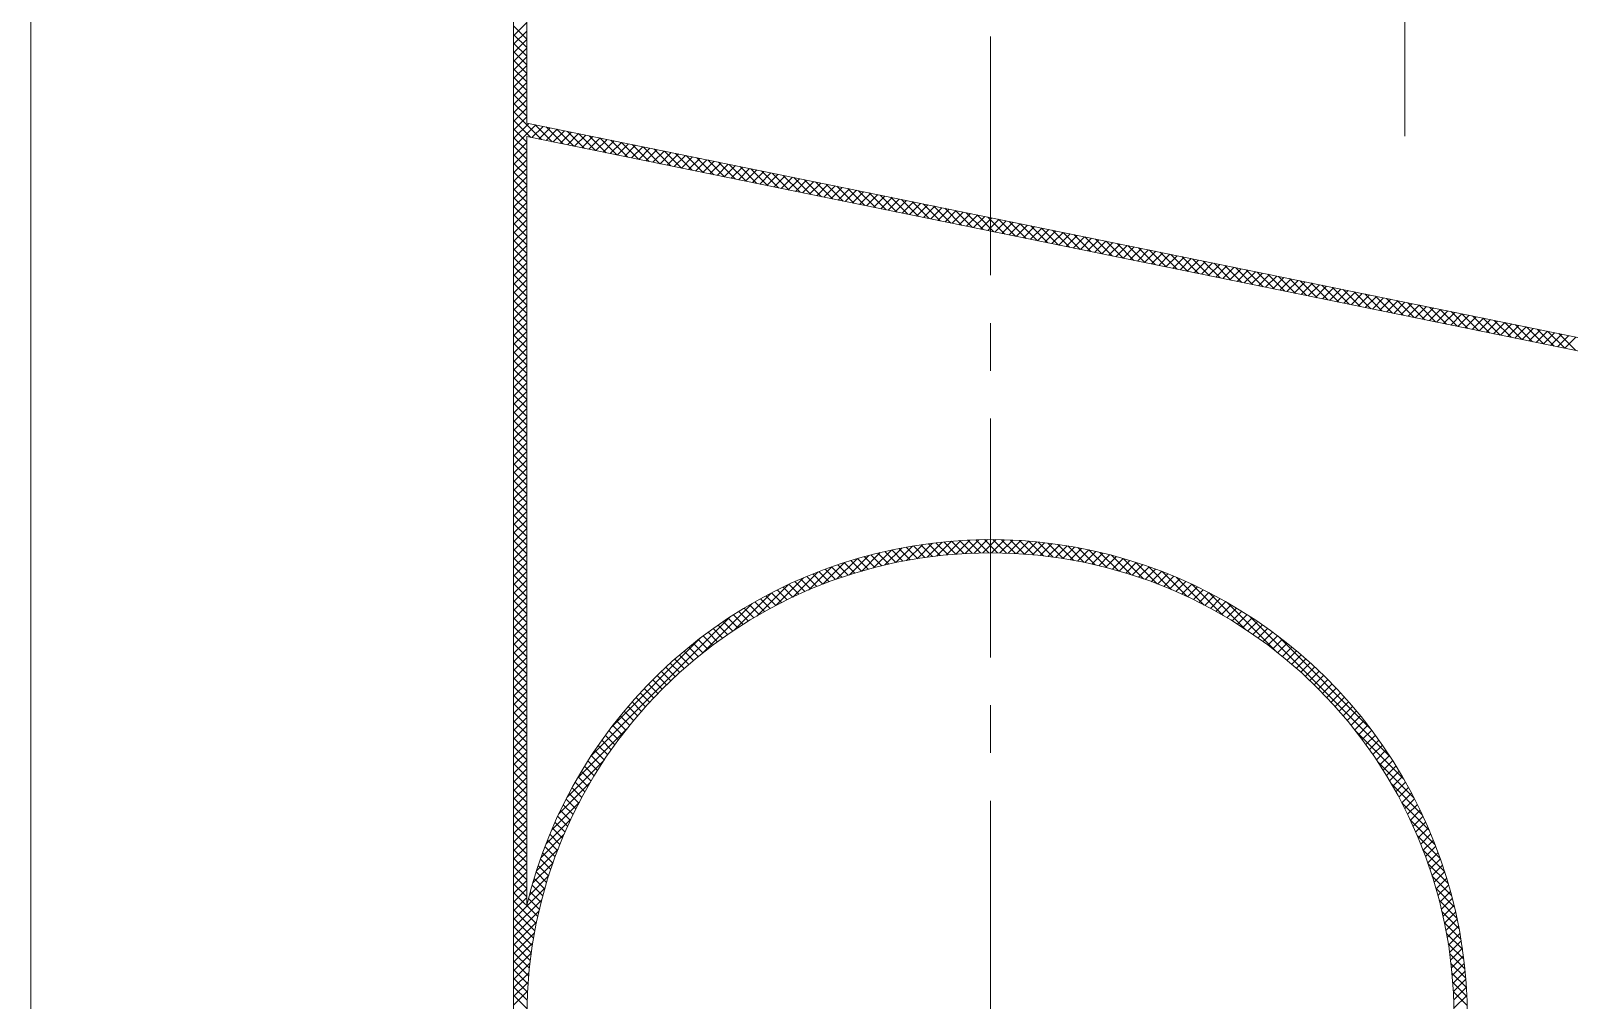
# Model space of a CAD drawing. Header units: millimetres. Extents: x 3384 to 3978, y 1077 to 1497.
# Drawn here: x 3733.8 to 3749.91, y 1142.7 to 1152.84 of the extents above; entities that cross this region are included whole.
import ezdxf

# ---------------------------------------------------------------- set-up
doc = ezdxf.new("R2010")
doc.units = ezdxf.units.MM
doc.linetypes.add('CENTERX2', pattern=[4, 2.5, -0.5, 0.5, -0.5])
for name, color, linetype, lineweight, true_color in [('1', 1, 'Continuous', 18, 0xff0000), ('2', 2, 'Continuous', 18, 0xffff00), ('3', 3, 'CENTERX2', 18, 0x00ff00)]:
    doc.layers.add(name, color=color, linetype=linetype, lineweight=lineweight, true_color=true_color)

msp = doc.modelspace()

# ---------------------------------------------------------------- linework, layer by layer
at = {"layer": '1'}
for p, q in [((3733.80259, 1198.8697), (3733.80259, 1133.61893)), ((3738.85828, 1189.96409), (3738.85828, 1142.52454)), ((3738.99667, 1180.61073), (3738.99667, 1151.8779)), ((3751.09636, 1149.41084), (3738.99667, 1151.8779)), ((3738.99667, 1151.73666), (3738.99667, 1143.69193)), ((3751.04027, 1149.28104), (3738.99667, 1151.73666))]:
    msp.add_line(p, q, dxfattribs=at)
msp.add_circle((3743.85127, 1142.52454), 4.85459, dxfattribs=at)
msp.add_arc((3743.85127, 1142.52454), 4.99298, 318.703905, 166.478734, dxfattribs=at)
at = {"layer": '2'}
for p, q in [((3738.85828, 1152.7922), (3738.99667, 1152.93059)), ((3738.99667, 1152.75712), (3738.85828, 1152.89551)), ((3738.85828, 1152.7024), (3738.99667, 1152.84079)), ((3738.99667, 1152.66731), (3738.85828, 1152.8057)), ((3738.85828, 1152.6126), (3738.99667, 1152.75099)), ((3738.99667, 1152.57751), (3738.85828, 1152.7159)), ((3738.85828, 1152.52279), (3738.99667, 1152.66118)), ((3738.99667, 1152.48771), (3738.85828, 1152.6261)), ((3738.85828, 1152.43299), (3738.99667, 1152.57138)), ((3738.99667, 1152.39791), (3738.85828, 1152.5363)), ((3738.85828, 1152.34319), (3738.99667, 1152.48158)), ((3738.99667, 1152.3081), (3738.85828, 1152.44649)), ((3738.85828, 1152.25339), (3738.99667, 1152.39177)), ((3738.99667, 1152.2183), (3738.85828, 1152.35669)), ((3738.85828, 1152.16358), (3738.99667, 1152.30197)), ((3738.99667, 1152.1285), (3738.85828, 1152.26689)), ((3738.85828, 1152.07378), (3738.99667, 1152.21217)), ((3738.99667, 1152.0387), (3738.85828, 1152.17709)), ((3738.85828, 1151.98398), (3738.99667, 1152.12237)), ((3738.99667, 1151.94889), (3738.85828, 1152.08728)), ((3738.85828, 1151.89418), (3738.99667, 1152.03256)), ((3739.15046, 1151.7053), (3738.85828, 1151.99748)), ((3738.85828, 1151.80437), (3738.99667, 1151.94276)), ((3739.03766, 1151.7283), (3738.85828, 1151.90768)), ((3738.85828, 1151.71457), (3739.01739, 1151.87367)), ((3738.85828, 1151.62477), (3739.09198, 1151.85846)), ((3739.04926, 1151.72594), (3739.16657, 1151.84325)), ((3739.26326, 1151.6823), (3739.08585, 1151.85971)), ((3739.12385, 1151.71073), (3739.24117, 1151.82805)), ((3739.37606, 1151.6593), (3739.19866, 1151.83671)), ((3738.99667, 1151.67949), (3738.85828, 1151.81788)), ((3738.99667, 1151.58968), (3738.85828, 1151.72807)), ((3738.85828, 1151.53496), (3738.99667, 1151.67335)), ((3739.19844, 1151.69552), (3739.31576, 1151.81284)), ((3739.27304, 1151.68031), (3739.39035, 1151.79763)), ((3739.48887, 1151.6363), (3739.31146, 1151.81371)), ((3739.34763, 1151.6651), (3739.46495, 1151.78242)), ((3739.42222, 1151.64989), (3739.53954, 1151.76721)), ((3739.60167, 1151.6133), (3739.42426, 1151.79071)), ((3739.49682, 1151.63468), (3739.61413, 1151.752)), ((3739.71447, 1151.5903), (3739.53706, 1151.76771)), ((3739.57141, 1151.61947), (3739.68873, 1151.73679)), ((3739.646, 1151.60426), (3739.76332, 1151.72158)), ((3739.82727, 1151.5673), (3739.64986, 1151.74471)), ((3739.7206, 1151.58906), (3739.83791, 1151.70637)), ((3739.94008, 1151.5443), (3739.76267, 1151.72171)), ((3739.79519, 1151.57385), (3739.91251, 1151.69116)), ((3739.86978, 1151.55864), (3739.9871, 1151.67595)), ((3740.05288, 1151.5213), (3739.87547, 1151.69871)), ((3740.16568, 1151.49831), (3739.98827, 1151.67571)), ((3738.99667, 1151.49988), (3738.85828, 1151.63827)), ((3738.85828, 1151.44516), (3738.99667, 1151.58355)), ((3738.99667, 1151.41008), (3738.85828, 1151.54847)), ((3739.94438, 1151.54343), (3740.06169, 1151.66074)), ((3740.01897, 1151.52822), (3740.13629, 1151.64554)), ((3740.09356, 1151.51301), (3740.21088, 1151.63033)), ((3740.27848, 1151.47531), (3740.10107, 1151.65272)), ((3740.16816, 1151.4978), (3740.28547, 1151.61512)), ((3740.39129, 1151.45231), (3740.21388, 1151.62972)), ((3740.24275, 1151.48259), (3740.36007, 1151.59991)), ((3740.31734, 1151.46738), (3740.43466, 1151.5847)), ((3740.50409, 1151.42931), (3740.32668, 1151.60672)), ((3740.39194, 1151.45217), (3740.50925, 1151.56949)), ((3740.61689, 1151.40631), (3740.43948, 1151.58372)), ((3740.46653, 1151.43696), (3740.58385, 1151.55428)), ((3740.54112, 1151.42175), (3740.65844, 1151.53907)), ((3740.72969, 1151.38331), (3740.55228, 1151.56072)), ((3740.61572, 1151.40655), (3740.73303, 1151.52386)), ((3740.84249, 1151.36031), (3740.66509, 1151.53772)), ((3740.69031, 1151.39134), (3740.80763, 1151.50865)), ((3740.9553, 1151.33731), (3740.77789, 1151.51472)), ((3738.85828, 1151.35536), (3738.99667, 1151.49375)), ((3738.99667, 1151.32028), (3738.85828, 1151.45867)), ((3738.85828, 1151.26556), (3738.99667, 1151.40395)), ((3738.99667, 1151.23047), (3738.85828, 1151.36886)), ((3740.7649, 1151.37613), (3740.88222, 1151.49344)), ((3740.8395, 1151.36092), (3740.95681, 1151.47823)), ((3741.0681, 1151.31431), (3740.89069, 1151.49172)), ((3740.91409, 1151.34571), (3741.03141, 1151.46303)), ((3740.98868, 1151.3305), (3741.106, 1151.44782)), ((3741.1809, 1151.29131), (3741.00349, 1151.46872)), ((3741.06328, 1151.31529), (3741.18059, 1151.43261)), ((3741.2937, 1151.26831), (3741.11629, 1151.44572)), ((3741.13787, 1151.30008), (3741.25519, 1151.4174)), ((3741.21246, 1151.28487), (3741.32978, 1151.40219)), ((3741.40651, 1151.24531), (3741.2291, 1151.42272)), ((3741.28706, 1151.26966), (3741.40437, 1151.38698)), ((3741.51931, 1151.22231), (3741.3419, 1151.39972)), ((3741.36165, 1151.25445), (3741.47897, 1151.37177)), ((3741.43624, 1151.23924), (3741.55356, 1151.35656)), ((3741.63211, 1151.19931), (3741.4547, 1151.37672)), ((3741.74491, 1151.17631), (3741.5675, 1151.35372)), ((3738.85828, 1151.17575), (3738.99667, 1151.31414)), ((3738.99667, 1151.14067), (3738.85828, 1151.27906)), ((3738.85828, 1151.08595), (3738.99667, 1151.22434)), ((3738.99667, 1151.05087), (3738.85828, 1151.18926)), ((3741.51084, 1151.22404), (3741.62815, 1151.34135)), ((3741.58543, 1151.20883), (3741.70275, 1151.32614)), ((3741.66002, 1151.19362), (3741.77734, 1151.31093)), ((3741.85772, 1151.15331), (3741.68031, 1151.33072)), ((3741.73462, 1151.17841), (3741.85193, 1151.29572)), ((3741.97052, 1151.13031), (3741.79311, 1151.30772)), ((3741.80921, 1151.1632), (3741.92653, 1151.28052)), ((3741.8838, 1151.14799), (3742.00112, 1151.26531)), ((3742.08332, 1151.10731), (3741.90591, 1151.28472)), ((3741.9584, 1151.13278), (3742.07571, 1151.2501)), ((3742.19612, 1151.08431), (3742.01871, 1151.26172)), ((3742.03299, 1151.11757), (3742.15031, 1151.23489)), ((3742.10758, 1151.10236), (3742.2249, 1151.21968)), ((3742.30893, 1151.06131), (3742.13152, 1151.23872)), ((3742.18218, 1151.08715), (3742.29949, 1151.20447)), ((3742.42173, 1151.03831), (3742.24432, 1151.21572)), ((3742.25677, 1151.07194), (3742.37409, 1151.18926)), ((3742.53453, 1151.01531), (3742.35712, 1151.19272)), ((3738.85828, 1150.99615), (3738.99667, 1151.13454)), ((3738.99667, 1150.96107), (3738.85828, 1151.09946)), ((3738.85828, 1150.90635), (3738.99667, 1151.04474)), ((3742.33136, 1151.05673), (3742.44868, 1151.17405)), ((3742.40596, 1151.04153), (3742.52327, 1151.15884)), ((3742.64733, 1150.99231), (3742.46992, 1151.16972)), ((3742.48055, 1151.02632), (3742.59787, 1151.14363)), ((3742.55514, 1151.01111), (3742.67246, 1151.12842)), ((3742.76013, 1150.96931), (3742.58272, 1151.14672)), ((3742.62974, 1150.9959), (3742.74705, 1151.11321)), ((3742.87294, 1150.94631), (3742.69553, 1151.12372)), ((3742.70433, 1150.98069), (3742.82165, 1151.09801)), ((3742.77892, 1150.96548), (3742.89624, 1151.0828)), ((3742.98574, 1150.92331), (3742.80833, 1151.10072)), ((3742.85352, 1150.95027), (3742.97083, 1151.06759)), ((3743.09854, 1150.90031), (3742.92113, 1151.07772)), ((3742.92811, 1150.93506), (3743.04543, 1151.05238)), ((3743.00271, 1150.91985), (3743.12002, 1151.03717)), ((3743.21134, 1150.87731), (3743.03393, 1151.05472)), ((3743.0773, 1150.90464), (3743.19462, 1151.02196)), ((3743.32415, 1150.85431), (3743.14674, 1151.03172)), ((3738.99667, 1150.87126), (3738.85828, 1151.00965)), ((3738.85828, 1150.81654), (3738.99667, 1150.95493)), ((3738.99667, 1150.78146), (3738.85828, 1150.91985)), ((3738.85828, 1150.72674), (3738.99667, 1150.86513)), ((3743.15189, 1150.88943), (3743.26921, 1151.00675)), ((3743.22649, 1150.87422), (3743.3438, 1150.99154)), ((3743.43695, 1150.83131), (3743.25954, 1151.00872)), ((3743.30108, 1150.85902), (3743.4184, 1150.97633)), ((3743.54975, 1150.80831), (3743.37234, 1150.98572)), ((3743.37567, 1150.84381), (3743.49299, 1150.96112)), ((3743.45027, 1150.8286), (3743.56758, 1150.94591)), ((3743.66255, 1150.78531), (3743.48514, 1150.96272)), ((3743.52486, 1150.81339), (3743.64218, 1150.9307)), ((3743.77536, 1150.76231), (3743.59795, 1150.93972)), ((3743.59945, 1150.79818), (3743.71677, 1150.9155)), ((3743.67405, 1150.78297), (3743.79136, 1150.90029)), ((3743.88816, 1150.73931), (3743.71075, 1150.91672)), ((3743.74864, 1150.76776), (3743.86596, 1150.88508)), ((3743.82323, 1150.75255), (3743.94055, 1150.86987)), ((3744.00096, 1150.71631), (3743.82355, 1150.89372)), ((3744.11376, 1150.69331), (3743.93635, 1150.87072)), ((3738.99667, 1150.69166), (3738.85828, 1150.83005)), ((3738.85828, 1150.63694), (3738.99667, 1150.77533)), ((3738.99667, 1150.60186), (3738.85828, 1150.74025)), ((3743.89783, 1150.73734), (3744.01514, 1150.85466)), ((3743.97242, 1150.72213), (3744.08974, 1150.83945)), ((3744.04701, 1150.70692), (3744.16433, 1150.82424)), ((3744.22656, 1150.67031), (3744.04915, 1150.84772)), ((3744.12161, 1150.69171), (3744.23892, 1150.80903)), ((3744.33937, 1150.64731), (3744.16196, 1150.82472)), ((3744.1962, 1150.67651), (3744.31352, 1150.79382)), ((3744.27079, 1150.6613), (3744.38811, 1150.77861)), ((3744.45217, 1150.62431), (3744.27476, 1150.80172)), ((3744.34539, 1150.64609), (3744.4627, 1150.7634)), ((3744.56497, 1150.60131), (3744.38756, 1150.77872)), ((3744.41998, 1150.63088), (3744.5373, 1150.74819)), ((3744.49457, 1150.61567), (3744.61189, 1150.73299)), ((3744.67777, 1150.57831), (3744.50036, 1150.75572)), ((3744.56917, 1150.60046), (3744.68648, 1150.71778)), ((3744.79058, 1150.55531), (3744.61317, 1150.73272)), ((3744.64376, 1150.58525), (3744.76108, 1150.70257)), ((3744.90338, 1150.53232), (3744.72597, 1150.70972)), ((3738.85828, 1150.54714), (3738.99667, 1150.68553)), ((3738.99667, 1150.51205), (3738.85828, 1150.65044)), ((3738.85828, 1150.45733), (3738.99667, 1150.59572)), ((3738.99667, 1150.42225), (3738.85828, 1150.56064)), ((3744.71835, 1150.57004), (3744.83567, 1150.68736)), ((3744.79295, 1150.55483), (3744.91026, 1150.67215)), ((3745.01618, 1150.50932), (3744.83877, 1150.68673)), ((3744.86754, 1150.53962), (3744.98486, 1150.65694)), ((3744.94213, 1150.52441), (3745.05945, 1150.64173)), ((3745.12898, 1150.48632), (3744.95157, 1150.66373)), ((3745.01673, 1150.5092), (3745.13404, 1150.62652)), ((3745.24179, 1150.46332), (3745.06438, 1150.64073)), ((3745.09132, 1150.494), (3745.20864, 1150.61131)), ((3745.16591, 1150.47879), (3745.28323, 1150.5961)), ((3745.35459, 1150.44032), (3745.17718, 1150.61773)), ((3745.24051, 1150.46358), (3745.35782, 1150.58089)), ((3745.46739, 1150.41732), (3745.28998, 1150.59473)), ((3745.3151, 1150.44837), (3745.43242, 1150.56568)), ((3745.38969, 1150.43316), (3745.50701, 1150.55047)), ((3745.58019, 1150.39432), (3745.40278, 1150.57173)), ((3745.69299, 1150.37132), (3745.51559, 1150.54873)), ((3738.85828, 1150.36753), (3738.99667, 1150.50592)), ((3738.99667, 1150.33245), (3738.85828, 1150.47084)), ((3738.85828, 1150.27773), (3738.99667, 1150.41612)), ((3738.99667, 1150.24265), (3738.85828, 1150.38103)), ((3745.46429, 1150.41795), (3745.5816, 1150.53527)), ((3745.53888, 1150.40274), (3745.6562, 1150.52006)), ((3745.61347, 1150.38753), (3745.73079, 1150.50485)), ((3745.8058, 1150.34832), (3745.62839, 1150.52573)), ((3745.68807, 1150.37232), (3745.80538, 1150.48964)), ((3745.9186, 1150.32532), (3745.74119, 1150.50273)), ((3745.76266, 1150.35711), (3745.87998, 1150.47443)), ((3745.83725, 1150.3419), (3745.95457, 1150.45922)), ((3746.0314, 1150.30232), (3745.85399, 1150.47973)), ((3745.91185, 1150.32669), (3746.02916, 1150.44401)), ((3746.1442, 1150.27932), (3745.96679, 1150.45673)), ((3745.98644, 1150.31148), (3746.10376, 1150.4288)), ((3746.06103, 1150.29628), (3746.17835, 1150.41359)), ((3746.25701, 1150.25632), (3746.0796, 1150.43373)), ((3746.13563, 1150.28107), (3746.25294, 1150.39838)), ((3746.36981, 1150.23332), (3746.1924, 1150.41073)), ((3746.21022, 1150.26586), (3746.32754, 1150.38317)), ((3746.48261, 1150.21032), (3746.3052, 1150.38773)), ((3738.85828, 1150.18793), (3738.99667, 1150.32632)), ((3738.99667, 1150.15284), (3738.85828, 1150.29123)), ((3738.85828, 1150.09812), (3738.99667, 1150.23651)), ((3746.28481, 1150.25065), (3746.40213, 1150.36796)), ((3746.35941, 1150.23544), (3746.47672, 1150.35276)), ((3746.59541, 1150.18732), (3746.418, 1150.36473)), ((3746.434, 1150.22023), (3746.55132, 1150.33755)), ((3746.50859, 1150.20502), (3746.62591, 1150.32234)), ((3746.70822, 1150.16432), (3746.53081, 1150.34173)), ((3746.58319, 1150.18981), (3746.7005, 1150.30713)), ((3746.82102, 1150.14132), (3746.64361, 1150.31873)), ((3746.65778, 1150.1746), (3746.7751, 1150.29192)), ((3746.73237, 1150.15939), (3746.84969, 1150.27671)), ((3746.93382, 1150.11832), (3746.75641, 1150.29573)), ((3746.80697, 1150.14418), (3746.92428, 1150.2615)), ((3747.04662, 1150.09532), (3746.86921, 1150.27273)), ((3746.88156, 1150.12897), (3746.99888, 1150.24629)), ((3746.95615, 1150.11377), (3747.07347, 1150.23108)), ((3747.15942, 1150.07232), (3746.98202, 1150.24973)), ((3747.03075, 1150.09856), (3747.14806, 1150.21587)), ((3747.27223, 1150.04932), (3747.09482, 1150.22673)), ((3738.99667, 1150.06304), (3738.85828, 1150.20143)), ((3738.85828, 1150.00832), (3738.99667, 1150.14671)), ((3738.99667, 1149.97324), (3738.85828, 1150.11163)), ((3738.85828, 1149.91852), (3738.99667, 1150.05691)), ((3747.10534, 1150.08335), (3747.22266, 1150.20066)), ((3747.17993, 1150.06814), (3747.29725, 1150.18545)), ((3747.38503, 1150.02632), (3747.20762, 1150.20373)), ((3747.25453, 1150.05293), (3747.37184, 1150.17025)), ((3747.49783, 1150.00332), (3747.32042, 1150.18073)), ((3747.32912, 1150.03772), (3747.44644, 1150.15504)), ((3747.40371, 1150.02251), (3747.52103, 1150.13983)), ((3747.61063, 1149.98032), (3747.43322, 1150.15773)), ((3747.47831, 1150.0073), (3747.59562, 1150.12462)), ((3747.72344, 1149.95732), (3747.54603, 1150.13473)), ((3747.5529, 1149.99209), (3747.67022, 1150.10941)), ((3747.6275, 1149.97688), (3747.74481, 1150.0942)), ((3747.83624, 1149.93432), (3747.65883, 1150.11173)), ((3747.70209, 1149.96167), (3747.81941, 1150.07899)), ((3747.94904, 1149.91132), (3747.77163, 1150.08873)), ((3747.77668, 1149.94646), (3747.894, 1150.06378)), ((3748.06184, 1149.88832), (3747.88443, 1150.06573)), ((3738.99667, 1149.88344), (3738.85828, 1150.02182)), ((3738.85828, 1149.82872), (3738.99667, 1149.96711)), ((3738.99667, 1149.79363), (3738.85828, 1149.93202)), ((3747.85128, 1149.93126), (3747.96859, 1150.04857)), ((3747.92587, 1149.91605), (3748.04319, 1150.03336)), ((3748.17465, 1149.86532), (3747.99724, 1150.04273)), ((3748.00046, 1149.90084), (3748.11778, 1150.01815)), ((3748.07506, 1149.88563), (3748.19237, 1150.00294)), ((3748.28745, 1149.84232), (3748.11004, 1150.01973)), ((3748.14965, 1149.87042), (3748.26697, 1149.98774)), ((3748.40025, 1149.81932), (3748.22284, 1149.99673)), ((3748.22424, 1149.85521), (3748.34156, 1149.97253)), ((3748.29884, 1149.84), (3748.41615, 1149.95732)), ((3748.51305, 1149.79632), (3748.33564, 1149.97373)), ((3748.37343, 1149.82479), (3748.49075, 1149.94211)), ((3748.44802, 1149.80958), (3748.56534, 1149.9269)), ((3748.62586, 1149.77332), (3748.44845, 1149.95073)), ((3748.52262, 1149.79437), (3748.63993, 1149.91169)), ((3748.73866, 1149.75032), (3748.56125, 1149.92773)), ((3748.59721, 1149.77916), (3748.71453, 1149.89648)), ((3748.85146, 1149.72732), (3748.67405, 1149.90473)), ((3738.85828, 1149.73891), (3738.99667, 1149.8773)), ((3738.99667, 1149.70383), (3738.85828, 1149.84222)), ((3738.85828, 1149.64911), (3738.99667, 1149.7875)), ((3738.99667, 1149.61403), (3738.85828, 1149.75242)), ((3748.6718, 1149.76395), (3748.78912, 1149.88127)), ((3748.7464, 1149.74875), (3748.86371, 1149.86606)), ((3748.96426, 1149.70432), (3748.78685, 1149.88173)), ((3748.82099, 1149.73354), (3748.93831, 1149.85085)), ((3748.89558, 1149.71833), (3749.0129, 1149.83564)), ((3749.07706, 1149.68132), (3748.89965, 1149.85873)), ((3748.97018, 1149.70312), (3749.08749, 1149.82043)), ((3749.18987, 1149.65832), (3749.01246, 1149.83573)), ((3749.04477, 1149.68791), (3749.16209, 1149.80523)), ((3749.11936, 1149.6727), (3749.23668, 1149.79002)), ((3749.30267, 1149.63532), (3749.12526, 1149.81273)), ((3749.19396, 1149.65749), (3749.31127, 1149.77481)), ((3749.41547, 1149.61232), (3749.23806, 1149.78973)), ((3749.26855, 1149.64228), (3749.38587, 1149.7596)), ((3749.34314, 1149.62707), (3749.46046, 1149.74439)), ((3749.52827, 1149.58933), (3749.35086, 1149.76673)), ((3749.64108, 1149.56633), (3749.46367, 1149.74373)), ((3738.85828, 1149.55931), (3738.99667, 1149.6977)), ((3738.99667, 1149.52422), (3738.85828, 1149.66261)), ((3738.85828, 1149.46951), (3738.99667, 1149.6079)), ((3738.99667, 1149.43442), (3738.85828, 1149.57281)), ((3749.41774, 1149.61186), (3749.53505, 1149.72918)), ((3749.49233, 1149.59665), (3749.60965, 1149.71397)), ((3749.56692, 1149.58144), (3749.68424, 1149.69876)), ((3749.75388, 1149.54333), (3749.57647, 1149.72074)), ((3749.64152, 1149.56624), (3749.75883, 1149.68355)), ((3749.86668, 1149.52033), (3749.68927, 1149.69774)), ((3749.71611, 1149.55103), (3749.83343, 1149.66834)), ((3749.7907, 1149.53582), (3749.90802, 1149.65313)), ((3749.97948, 1149.49733), (3749.80207, 1149.67474)), ((3749.8653, 1149.52061), (3749.98261, 1149.63792)), ((3738.85828, 1149.3797), (3738.99667, 1149.51809)), ((3738.99667, 1149.34462), (3738.85828, 1149.48301)), ((3738.85828, 1149.2899), (3738.99667, 1149.42829)), ((3738.99667, 1149.25482), (3738.85828, 1149.39321)), ((3738.85828, 1149.2001), (3738.99667, 1149.33849)), ((3738.99667, 1149.16501), (3738.85828, 1149.3034)), ((3738.85828, 1149.1103), (3738.99667, 1149.24869)), ((3738.99667, 1149.07521), (3738.85828, 1149.2136)), ((3738.85828, 1149.02049), (3738.99667, 1149.15888)), ((3738.99667, 1148.98541), (3738.85828, 1149.1238)), ((3738.85828, 1148.93069), (3738.99667, 1149.06908)), ((3738.99667, 1148.89561), (3738.85828, 1149.034)), ((3738.85828, 1148.84089), (3738.99667, 1148.97928)), ((3738.99667, 1148.8058), (3738.85828, 1148.94419)), ((3738.85828, 1148.75109), (3738.99667, 1148.88947)), ((3738.99667, 1148.716), (3738.85828, 1148.85439)), ((3738.85828, 1148.66128), (3738.99667, 1148.79967)), ((3738.99667, 1148.6262), (3738.85828, 1148.76459)), ((3738.85828, 1148.57148), (3738.99667, 1148.70987)), ((3738.99667, 1148.5364), (3738.85828, 1148.67479)), ((3738.85828, 1148.48168), (3738.99667, 1148.62007)), ((3738.99667, 1148.44659), (3738.85828, 1148.58498)), ((3738.85828, 1148.39188), (3738.99667, 1148.53026)), ((3738.99667, 1148.35679), (3738.85828, 1148.49518)), ((3738.85828, 1148.30207), (3738.99667, 1148.44046)), ((3738.99667, 1148.26699), (3738.85828, 1148.40538)), ((3738.85828, 1148.21227), (3738.99667, 1148.35066)), ((3738.99667, 1148.17719), (3738.85828, 1148.31558)), ((3738.85828, 1148.12247), (3738.99667, 1148.26086)), ((3738.99667, 1148.08738), (3738.85828, 1148.22577)), ((3738.85828, 1148.03266), (3738.99667, 1148.17105)), ((3738.99667, 1147.99758), (3738.85828, 1148.13597)), ((3738.85828, 1147.94286), (3738.99667, 1148.08125)), ((3738.99667, 1147.90778), (3738.85828, 1148.04617)), ((3738.85828, 1147.85306), (3738.99667, 1147.99145)), ((3738.99667, 1147.81798), (3738.85828, 1147.95637)), ((3738.85828, 1147.76326), (3738.99667, 1147.90165)), ((3738.99667, 1147.72817), (3738.85828, 1147.86656)), ((3738.85828, 1147.67345), (3738.99667, 1147.81184)), ((3738.99667, 1147.63837), (3738.85828, 1147.77676)), ((3738.85828, 1147.58365), (3738.99667, 1147.72204)), ((3738.99667, 1147.54857), (3738.85828, 1147.68696)), ((3738.85828, 1147.49385), (3738.99667, 1147.63224)), ((3738.99667, 1147.45877), (3738.85828, 1147.59716)), ((3738.85828, 1147.40405), (3738.99667, 1147.54244)), ((3738.99667, 1147.36896), (3738.85828, 1147.50735)), ((3743.08266, 1147.3179), (3743.24538, 1147.48062)), ((3743.1882, 1147.33364), (3743.3465, 1147.49194)), ((3743.40718, 1147.35878), (3743.2811, 1147.48486)), ((3743.29106, 1147.3467), (3743.44536, 1147.501)), ((3743.49009, 1147.36568), (3743.36225, 1147.49352)), ((3743.39148, 1147.35731), (3743.54211, 1147.50794)), ((3743.57434, 1147.37123), (3743.44463, 1147.50094)), ((3743.48961, 1147.36564), (3743.63689, 1147.51292)), ((3743.66001, 1147.37536), (3743.5283, 1147.50707)), ((3743.58563, 1147.37186), (3743.72982, 1147.51604)), ((3743.74716, 1147.37802), (3743.61332, 1147.51185)), ((3743.67967, 1147.3761), (3743.821, 1147.51743)), ((3743.83587, 1147.37911), (3743.69975, 1147.51522)), ((3743.77186, 1147.37848), (3743.91055, 1147.51717)), ((3743.92622, 1147.37855), (3743.78766, 1147.51712)), ((3743.8623, 1147.37912), (3743.99853, 1147.51535)), ((3744.01832, 1147.37626), (3743.87712, 1147.51745)), ((3743.95109, 1147.37811), (3744.08503, 1147.51205)), ((3744.11227, 1147.37211), (3743.96823, 1147.51615)), ((3744.03831, 1147.37553), (3744.17011, 1147.50733)), ((3744.20819, 1147.36599), (3744.06107, 1147.51311)), ((3744.12405, 1147.37146), (3744.25385, 1147.50127)), ((3744.30622, 1147.35777), (3744.15576, 1147.50823)), ((3744.20837, 1147.36598), (3744.3363, 1147.49391)), ((3744.40651, 1147.34727), (3744.25241, 1147.50138)), ((3744.29134, 1147.35914), (3744.4175, 1147.48531)), ((3744.50926, 1147.33433), (3744.35116, 1147.49243)), ((3744.61466, 1147.31873), (3744.45216, 1147.48123)), ((3738.85828, 1147.31424), (3738.99667, 1147.45263)), ((3738.99667, 1147.27916), (3738.85828, 1147.41755)), ((3738.85828, 1147.22444), (3738.99667, 1147.36283)), ((3738.99667, 1147.18936), (3738.85828, 1147.32775)), ((3742.24012, 1147.10398), (3742.45424, 1147.3181)), ((3742.37525, 1147.1493), (3742.57853, 1147.35258)), ((3742.57089, 1147.20724), (3742.45873, 1147.3194)), ((3742.50426, 1147.18851), (3742.69833, 1147.38259)), ((3742.64186, 1147.22607), (3742.52875, 1147.33919)), ((3742.71376, 1147.24398), (3742.59964, 1147.3581)), ((3742.62804, 1147.2225), (3742.81418, 1147.40863)), ((3742.78659, 1147.26095), (3742.67142, 1147.37612)), ((3742.86041, 1147.27694), (3742.74412, 1147.39322)), ((3742.74729, 1147.25194), (3742.92648, 1147.43113)), ((3742.93522, 1147.29192), (3742.81776, 1147.40939)), ((3742.86253, 1147.27738), (3743.0356, 1147.45045)), ((3743.01107, 1147.30587), (3742.89237, 1147.42458)), ((3743.088, 1147.31875), (3742.96798, 1147.43877)), ((3742.9742, 1147.29925), (3743.14182, 1147.46686)), ((3743.16603, 1147.33053), (3743.04462, 1147.45193)), ((3743.2452, 1147.34115), (3743.12233, 1147.46403)), ((3743.32557, 1147.35059), (3743.20114, 1147.47502)), ((3744.37301, 1147.35101), (3744.49752, 1147.47552)), ((3744.45344, 1147.34164), (3744.57638, 1147.46459)), ((3744.53267, 1147.33107), (3744.65415, 1147.45255)), ((3744.72297, 1147.30023), (3744.5556, 1147.46759)), ((3744.61076, 1147.31935), (3744.73084, 1147.43944)), ((3744.83447, 1147.27852), (3744.66169, 1147.45131)), ((3744.68773, 1147.30653), (3744.8065, 1147.42529)), ((3744.76363, 1147.29263), (3744.88116, 1147.41015)), ((3744.94953, 1147.25327), (3744.77066, 1147.43215)), ((3744.8385, 1147.27769), (3744.95484, 1147.39404)), ((3745.06857, 1147.22403), (3744.8828, 1147.4098)), ((3744.91236, 1147.26175), (3745.02759, 1147.37698)), ((3744.98525, 1147.24483), (3745.09941, 1147.359)), ((3745.19212, 1147.19028), (3744.99846, 1147.38394)), ((3745.05718, 1147.22697), (3745.17035, 1147.34013)), ((3745.32086, 1147.15135), (3745.11806, 1147.35415)), ((3745.1282, 1147.20818), (3745.24041, 1147.32039)), ((3745.45566, 1147.10635), (3745.24212, 1147.31989)), ((3738.85828, 1147.13464), (3738.99667, 1147.27303)), ((3738.99667, 1147.09956), (3738.85828, 1147.23795)), ((3738.85828, 1147.04484), (3738.99667, 1147.18323)), ((3741.78345, 1146.91671), (3742.04677, 1147.18004)), ((3741.94629, 1146.98975), (3742.18936, 1147.23282)), ((3742.09803, 1147.05148), (3741.99134, 1147.15817)), ((3742.16315, 1147.07617), (3742.05579, 1147.18352)), ((3742.09769, 1147.05135), (3742.3248, 1147.27846)), ((3742.22905, 1147.10007), (3742.12099, 1147.20813)), ((3742.29575, 1147.12317), (3742.18695, 1147.23197)), ((3742.36326, 1147.14546), (3742.25369, 1147.25504)), ((3742.43161, 1147.16692), (3742.32122, 1147.27731)), ((3742.50081, 1147.18752), (3742.38956, 1147.29877)), ((3745.19832, 1147.1885), (3745.30962, 1147.2998)), ((3745.26757, 1147.16794), (3745.378, 1147.27838)), ((3745.33595, 1147.14653), (3745.44557, 1147.25614)), ((3745.5977, 1147.05411), (3745.37129, 1147.28053)), ((3745.40351, 1147.12428), (3745.51235, 1147.23312)), ((3745.47025, 1147.10122), (3745.57834, 1147.20931)), ((3745.74862, 1146.993), (3745.50641, 1147.2352)), ((3745.53619, 1147.07735), (3745.64358, 1147.18474)), ((3745.60134, 1147.05271), (3745.70806, 1147.15943)), ((3745.91083, 1146.92059), (3745.64862, 1147.1828)), ((3738.99667, 1147.00975), (3738.85828, 1147.14814)), ((3738.85828, 1146.95503), (3738.99667, 1147.09342)), ((3738.99667, 1146.91995), (3738.85828, 1147.05834)), ((3738.85828, 1146.86523), (3738.99667, 1147.00362)), ((3741.40466, 1146.71753), (3741.73308, 1147.04595)), ((3741.60524, 1146.82831), (3741.89545, 1147.11852)), ((3741.78368, 1146.91682), (3741.67986, 1147.02064)), ((3741.84509, 1146.94521), (3741.74076, 1147.04954)), ((3741.90722, 1146.97288), (3741.80235, 1147.07776)), ((3741.97008, 1146.99983), (3741.86463, 1147.10528)), ((3742.03368, 1147.02603), (3741.92763, 1147.13209)), ((3745.66573, 1147.02729), (3745.77182, 1147.13338)), ((3745.72937, 1147.00112), (3745.83484, 1147.1066)), ((3745.79226, 1146.97422), (3745.89716, 1147.07912)), ((3746.08816, 1146.83307), (3745.79947, 1147.12175)), ((3745.85443, 1146.94658), (3745.95878, 1147.05093)), ((3745.91587, 1146.91822), (3746.01971, 1147.02206)), ((3746.2874, 1146.72363), (3745.96123, 1147.04979)), ((3738.99667, 1146.83015), (3738.85828, 1146.96854)), ((3738.85828, 1146.77543), (3738.99667, 1146.91382)), ((3738.99667, 1146.74035), (3738.85828, 1146.87873)), ((3740.83934, 1146.33182), (3741.35793, 1146.85041)), ((3741.16651, 1146.56918), (3741.55602, 1146.95869)), ((3741.42966, 1146.73202), (3741.32842, 1146.83327)), ((3741.48699, 1146.7645), (3741.38538, 1146.86611)), ((3741.54497, 1146.79632), (3741.44297, 1146.89832)), ((3741.60363, 1146.82747), (3741.50121, 1146.92989)), ((3741.66296, 1146.85794), (3741.5601, 1146.9608)), ((3741.72297, 1146.88773), (3741.61965, 1146.99105)), ((3745.97662, 1146.88916), (3746.07996, 1146.99251)), ((3746.03667, 1146.85941), (3746.13955, 1146.96229)), ((3746.09603, 1146.82897), (3746.19847, 1146.93141)), ((3746.52308, 1146.57775), (3746.13746, 1146.96337)), ((3746.15471, 1146.79785), (3746.25674, 1146.89988)), ((3746.21273, 1146.76607), (3746.31436, 1146.8677)), ((3746.27009, 1146.73362), (3746.37135, 1146.83488)), ((3746.84265, 1146.34798), (3746.3343, 1146.85633)), ((3738.85828, 1146.68563), (3738.99667, 1146.82402)), ((3738.99667, 1146.65054), (3738.85828, 1146.78893)), ((3738.85828, 1146.59582), (3738.99667, 1146.73421)), ((3738.99667, 1146.56074), (3738.85828, 1146.69913)), ((3739.66783, 1145.25011), (3741.1257, 1146.70798)), ((3741.20682, 1146.59566), (3741.10684, 1146.69563)), ((3741.26158, 1146.6307), (3741.16131, 1146.73097)), ((3741.31696, 1146.66512), (3741.21639, 1146.76569)), ((3741.37299, 1146.69889), (3741.2721, 1146.79979)), ((3746.32679, 1146.70052), (3746.4277, 1146.80144)), ((3746.38285, 1146.66678), (3746.48344, 1146.76736)), ((3746.43827, 1146.6324), (3746.53855, 1146.73267)), ((3746.49306, 1146.59738), (3746.59305, 1146.69737)), ((3748.04282, 1145.23761), (3746.56434, 1146.71609)), ((3738.85828, 1146.50602), (3738.99667, 1146.64441)), ((3738.99667, 1146.47094), (3738.85828, 1146.60933)), ((3738.85828, 1146.41622), (3738.99667, 1146.55461)), ((3738.99667, 1146.38114), (3738.85828, 1146.51952)), ((3740.99403, 1146.44924), (3740.895, 1146.54827)), ((3741.0463, 1146.48677), (3740.94706, 1146.586)), ((3741.09919, 1146.52368), (3740.99972, 1146.62315)), ((3741.15269, 1146.55998), (3741.05298, 1146.65969)), ((3746.54721, 1146.56173), (3746.64694, 1146.66146)), ((3746.60075, 1146.52547), (3746.70022, 1146.62494)), ((3746.65367, 1146.48858), (3746.75291, 1146.58783)), ((3746.70597, 1146.45108), (3746.80501, 1146.55012)), ((3746.75766, 1146.41297), (3746.85651, 1146.51182)), ((3738.85828, 1146.32642), (3738.99667, 1146.46481)), ((3738.99667, 1146.29133), (3738.85828, 1146.42972)), ((3738.85828, 1146.23661), (3738.99667, 1146.375)), ((3739.88377, 1145.55586), (3740.81995, 1146.49203)), ((3740.74173, 1146.25252), (3740.64349, 1146.35077)), ((3740.79099, 1146.29307), (3740.69262, 1146.39143)), ((3740.84085, 1146.33301), (3740.74234, 1146.43152)), ((3740.8913, 1146.37236), (3740.79264, 1146.47102)), ((3740.94236, 1146.4111), (3740.84353, 1146.50994)), ((3746.80875, 1146.37426), (3746.90742, 1146.47293)), ((3746.85924, 1146.33494), (3746.95775, 1146.43346)), ((3747.83266, 1145.53757), (3746.8643, 1146.50593)), ((3746.90912, 1146.29503), (3747.0075, 1146.3934)), ((3746.95841, 1146.25451), (3747.05666, 1146.35276)), ((3738.99667, 1146.20153), (3738.85828, 1146.33992)), ((3738.85828, 1146.14681), (3738.99667, 1146.2852)), ((3738.99667, 1146.11173), (3738.85828, 1146.25012)), ((3738.85828, 1146.05701), (3738.99667, 1146.1954)), ((3740.59751, 1146.12734), (3740.49953, 1146.22532)), ((3740.64499, 1146.16966), (3740.54694, 1146.26771)), ((3740.69306, 1146.21139), (3740.59493, 1146.30953)), ((3747.00711, 1146.21341), (3747.10525, 1146.31155)), ((3747.05521, 1146.17171), (3747.15327, 1146.26976)), ((3747.10272, 1146.12941), (3747.2007, 1146.2274)), ((3738.99667, 1146.02192), (3738.85828, 1146.16031)), ((3738.85828, 1145.96721), (3738.99667, 1146.1056)), ((3738.99667, 1145.93212), (3738.85828, 1146.07051)), ((3740.41347, 1145.95217), (3740.31561, 1146.05002)), ((3740.4586, 1145.99684), (3740.36073, 1146.0947)), ((3740.50431, 1146.04093), (3740.40643, 1146.13881)), ((3740.55062, 1146.08443), (3740.45269, 1146.18235)), ((3747.14964, 1146.08653), (3747.24757, 1146.18446)), ((3747.19597, 1146.04306), (3747.29386, 1146.14095)), ((3747.24172, 1145.999), (3747.33958, 1146.09687)), ((3747.28688, 1145.95436), (3747.38473, 1146.05222)), ((3738.85828, 1145.8774), (3738.99667, 1146.01579)), ((3738.99667, 1145.84232), (3738.85828, 1145.98071)), ((3738.85828, 1145.7876), (3738.99667, 1145.92599)), ((3738.99667, 1145.75252), (3738.85828, 1145.89091)), ((3740.28161, 1145.81462), (3740.18367, 1145.91255)), ((3740.32497, 1145.86106), (3740.22708, 1145.95895)), ((3740.36893, 1145.9069), (3740.27106, 1146.00477)), ((3747.33145, 1145.90913), (3747.42931, 1146.00699)), ((3747.37543, 1145.86331), (3747.47332, 1145.9612)), ((3747.41882, 1145.8169), (3747.51676, 1145.91483)), ((3747.46163, 1145.7699), (3747.55962, 1145.86789)), ((3738.85828, 1145.6978), (3738.99667, 1145.83619)), ((3738.99667, 1145.66271), (3738.85828, 1145.8011)), ((3738.85828, 1145.608), (3738.99667, 1145.74639)), ((3738.99667, 1145.57291), (3738.85828, 1145.7113)), ((3740.11405, 1145.62297), (3740.01578, 1145.72124)), ((3740.15505, 1145.67177), (3740.05689, 1145.76993)), ((3740.19665, 1145.71998), (3740.09858, 1145.81805)), ((3740.23883, 1145.76759), (3740.14084, 1145.86559)), ((3747.50384, 1145.72231), (3747.60191, 1145.82038)), ((3747.54547, 1145.67414), (3747.64362, 1145.77229)), ((3747.5865, 1145.62536), (3747.68476, 1145.72363)), ((3738.85828, 1145.51819), (3738.99667, 1145.65658)), ((3738.99667, 1145.48311), (3738.85828, 1145.6215)), ((3738.85828, 1145.42839), (3738.99667, 1145.56678)), ((3739.99462, 1145.47299), (3739.89592, 1145.57169)), ((3740.03383, 1145.52358), (3739.93529, 1145.62212)), ((3740.07364, 1145.57357), (3739.97524, 1145.67197)), ((3747.62694, 1145.576), (3747.72533, 1145.67439)), ((3747.66677, 1145.52603), (3747.76531, 1145.62457)), ((3747.70601, 1145.47547), (3747.80471, 1145.57416)), ((3738.99667, 1145.39331), (3738.85828, 1145.5317)), ((3738.85828, 1145.33859), (3738.99667, 1145.47698)), ((3738.99667, 1145.3035), (3738.85828, 1145.44189)), ((3738.85828, 1145.24879), (3738.99667, 1145.38718)), ((3739.52539, 1145.01787), (3740.04398, 1145.53646)), ((3739.88062, 1145.31758), (3739.78134, 1145.41687)), ((3739.91801, 1145.36999), (3739.81894, 1145.46906)), ((3739.95601, 1145.42179), (3739.85714, 1145.52067)), ((3748.18306, 1145.00757), (3747.67471, 1145.51592)), ((3747.74465, 1145.42431), (3747.84352, 1145.52317)), ((3747.78268, 1145.37253), (3747.88174, 1145.4716)), ((3747.8201, 1145.32015), (3747.91938, 1145.41943)), ((3738.99667, 1145.2137), (3738.85828, 1145.35209)), ((3738.85828, 1145.15898), (3738.99667, 1145.29737)), ((3738.99667, 1145.1239), (3738.85828, 1145.26229)), ((3739.77216, 1145.15664), (3739.67212, 1145.25668)), ((3739.80769, 1145.21091), (3739.70792, 1145.31068)), ((3739.84385, 1145.26455), (3739.74433, 1145.36407)), ((3747.85691, 1145.26715), (3747.95641, 1145.36666)), ((3747.89309, 1145.21354), (3747.99285, 1145.3133)), ((3747.92866, 1145.1593), (3748.02868, 1145.25933)), ((3738.85828, 1145.06918), (3738.99667, 1145.20757)), ((3738.99667, 1145.0341), (3738.85828, 1145.17249)), ((3738.85828, 1144.97938), (3738.99667, 1145.11777)), ((3738.99667, 1144.94429), (3738.85828, 1145.08268)), ((3739.41711, 1144.81979), (3739.80662, 1145.20929)), ((3739.66935, 1144.99003), (3739.56838, 1145.09101)), ((3739.70298, 1145.04621), (3739.60234, 1145.14685)), ((3739.73725, 1145.10174), (3739.63692, 1145.20207)), ((3748.2901, 1144.81073), (3747.90447, 1145.19635)), ((3747.96359, 1145.10443), (3748.06391, 1145.20475)), ((3747.99789, 1145.04893), (3748.09852, 1145.14956)), ((3748.03156, 1144.99279), (3748.13251, 1145.09375)), ((3738.85828, 1144.88958), (3738.99667, 1145.02796)), ((3738.99667, 1144.85449), (3738.85828, 1144.99288)), ((3738.85828, 1144.79977), (3738.99667, 1144.93816)), ((3738.99667, 1144.76469), (3738.85828, 1144.90308)), ((3739.32985, 1144.64273), (3739.65827, 1144.97114)), ((3739.57237, 1144.81761), (3739.47028, 1144.9197)), ((3739.60404, 1144.87574), (3739.50234, 1144.97744)), ((3739.63637, 1144.93322), (3739.53504, 1145.03454)), ((3748.37652, 1144.6345), (3748.05036, 1144.96067)), ((3748.06457, 1144.936), (3748.16588, 1145.03731)), ((3748.09693, 1144.87856), (3748.19861, 1144.98024)), ((3748.12863, 1144.82046), (3748.23071, 1144.92253)), ((3738.85828, 1144.70997), (3738.99667, 1144.84836)), ((3738.99667, 1144.67489), (3738.85828, 1144.81328)), ((3738.85828, 1144.62017), (3738.99667, 1144.75856)), ((3739.25728, 1144.48035), (3739.54749, 1144.77056)), ((3739.48142, 1144.63915), (3739.37799, 1144.74258)), ((3739.51106, 1144.69932), (3739.40809, 1144.80228)), ((3739.54138, 1144.7588), (3739.43886, 1144.86132)), ((3748.15966, 1144.76168), (3748.26216, 1144.86418)), ((3748.44848, 1144.47274), (3748.15979, 1144.76143)), ((3748.19001, 1144.70223), (3748.29295, 1144.80518)), ((3748.21968, 1144.6421), (3748.32309, 1144.74551)), ((3738.99667, 1144.58508), (3738.85828, 1144.72347)), ((3738.85828, 1144.53037), (3738.99667, 1144.66875)), ((3738.99667, 1144.49528), (3738.85828, 1144.63367)), ((3738.85828, 1144.44056), (3738.99667, 1144.57895)), ((3739.19577, 1144.32903), (3739.45909, 1144.59236)), ((3739.42426, 1144.5167), (3739.31981, 1144.62115)), ((3739.45249, 1144.57828), (3739.34856, 1144.68221)), ((3748.50953, 1144.32189), (3748.24732, 1144.5841)), ((3748.24865, 1144.58126), (3748.35255, 1144.68517)), ((3748.27691, 1144.51972), (3748.38134, 1144.62415)), ((3738.99667, 1144.40548), (3738.85828, 1144.54387)), ((3738.85828, 1144.35076), (3738.99667, 1144.48915)), ((3738.99667, 1144.31568), (3738.85828, 1144.45407)), ((3739.14298, 1144.18645), (3739.38605, 1144.42952)), ((3739.34394, 1144.32762), (3739.23775, 1144.43381)), ((3739.36998, 1144.39139), (3739.26439, 1144.49697)), ((3739.39675, 1144.45441), (3739.29175, 1144.55941)), ((3748.30445, 1144.45747), (3748.40943, 1144.56244)), ((3748.56193, 1144.17968), (3748.31973, 1144.42189)), ((3748.33127, 1144.39448), (3748.43682, 1144.50003)), ((3748.35734, 1144.33075), (3748.4635, 1144.43691)), ((3738.85828, 1144.26096), (3738.99667, 1144.39935)), ((3738.99667, 1144.22587), (3738.85828, 1144.36426)), ((3738.85828, 1144.17115), (3738.99667, 1144.30954)), ((3738.99667, 1144.13607), (3738.85828, 1144.27446)), ((3739.09734, 1144.05101), (3739.32445, 1144.27811)), ((3739.29415, 1144.1978), (3739.18664, 1144.30531)), ((3739.31866, 1144.26309), (3739.21183, 1144.36993)), ((3748.60725, 1144.04456), (3748.38084, 1144.27097)), ((3748.38266, 1144.26626), (3748.48946, 1144.37306)), ((3748.4072, 1144.201), (3748.51468, 1144.30848)), ((3738.85828, 1144.08135), (3738.99667, 1144.21974)), ((3738.99667, 1144.04627), (3738.85828, 1144.18466)), ((3738.85828, 1143.99155), (3738.99667, 1144.12994)), ((3738.99667, 1143.95647), (3738.85828, 1144.09486)), ((3739.05771, 1143.92157), (3739.27182, 1144.13568)), ((3739.22541, 1143.99714), (3739.11565, 1144.10689)), ((3739.24751, 1144.06484), (3739.13854, 1144.17381)), ((3739.27043, 1144.13172), (3739.16221, 1144.23994)), ((3748.43096, 1144.13496), (3748.53915, 1144.24315)), ((3748.64662, 1143.91539), (3748.43308, 1144.12893)), ((3748.45392, 1144.06812), (3748.56286, 1144.17705)), ((3748.47606, 1144.00046), (3748.58578, 1144.11018)), ((3738.85828, 1143.90175), (3738.99667, 1144.04014)), ((3738.99667, 1143.86666), (3738.85828, 1144.00505)), ((3738.85828, 1143.81194), (3738.99667, 1143.95033)), ((3739.02322, 1143.79728), (3739.2265, 1144.00056)), ((3739.18374, 1143.8592), (3739.07229, 1143.97065)), ((3739.20415, 1143.9286), (3739.09356, 1144.03918)), ((3748.68088, 1143.79133), (3748.47808, 1143.99413)), ((3748.49737, 1143.93196), (3748.60791, 1144.0425)), ((3748.51781, 1143.8626), (3748.62923, 1143.97402)), ((3738.99667, 1143.77686), (3738.85828, 1143.91525)), ((3738.85828, 1143.54254), (3739.18729, 1143.87155)), ((3738.85828, 1143.72214), (3738.99667, 1143.86053)), ((3739.11115, 1143.57258), (3738.85828, 1143.82545)), ((3739.14559, 1143.71774), (3739.03226, 1143.83108)), ((3739.16422, 1143.78892), (3739.05185, 1143.90129)), ((3748.71067, 1143.67173), (3748.51701, 1143.86539)), ((3748.53738, 1143.79237), (3748.64971, 1143.9047)), ((3748.55605, 1143.72124), (3748.66934, 1143.83452)), ((3738.85828, 1143.63234), (3738.99667, 1143.77073)), ((3738.85828, 1143.45273), (3739.15331, 1143.74776)), ((3739.09539, 1143.49854), (3738.85828, 1143.73565)), ((3739.08063, 1143.42349), (3738.85828, 1143.64584)), ((3738.85828, 1143.36293), (3739.12386, 1143.62851)), ((3739.1279, 1143.64564), (3739.01354, 1143.75999)), ((3748.73653, 1143.55607), (3748.55076, 1143.74184)), ((3748.5738, 1143.64918), (3748.6881, 1143.76348)), ((3748.75887, 1143.44393), (3748.58, 1143.6228)), ((3748.59059, 1143.57617), (3748.70596, 1143.69153)), ((3748.6064, 1143.50218), (3748.7229, 1143.61867)), ((3739.06692, 1143.3474), (3738.85828, 1143.55604)), ((3738.85828, 1143.27313), (3739.09843, 1143.51327)), ((3739.05429, 1143.27023), (3738.85828, 1143.46624)), ((3748.77804, 1143.33496), (3748.60525, 1143.50775)), ((3748.62121, 1143.42718), (3748.73889, 1143.54486)), ((3748.63497, 1143.35114), (3748.7539, 1143.47007)), ((3738.85828, 1143.18333), (3739.07656, 1143.4016)), ((3739.04277, 1143.19195), (3738.85828, 1143.37644)), ((3738.85828, 1143.09352), (3739.0579, 1143.29314)), ((3748.79432, 1143.22887), (3748.62696, 1143.39624)), ((3748.64766, 1143.27402), (3748.76792, 1143.39428)), ((3748.65923, 1143.19579), (3748.78089, 1143.31745)), ((3739.03241, 1143.11251), (3738.85828, 1143.28663)), ((3739.02325, 1143.03186), (3738.85828, 1143.19683)), ((3738.85828, 1143.00372), (3739.04217, 1143.18761)), ((3748.80796, 1143.12543), (3748.64546, 1143.28793)), ((3748.81916, 1143.02443), (3748.66106, 1143.18253)), ((3748.66965, 1143.11641), (3748.79279, 1143.23955)), ((3748.67886, 1143.03582), (3748.80358, 1143.16054)), ((3739.01535, 1142.94996), (3738.85828, 1143.10703)), ((3738.85828, 1142.91392), (3739.0291, 1143.08474)), ((3739.00875, 1142.86676), (3738.85828, 1143.01722)), ((3738.85828, 1142.82412), (3739.01849, 1142.98433)), ((3748.82811, 1142.92568), (3748.674, 1143.07979)), ((3748.83496, 1142.82903), (3748.6845, 1142.97949)), ((3748.68683, 1142.95399), (3748.81322, 1143.08037)), ((3748.69349, 1142.87085), (3748.82166, 1142.99901)), ((3739.00351, 1142.78219), (3738.85828, 1142.92742)), ((3738.85828, 1142.73431), (3739.01016, 1142.88619)), ((3738.99971, 1142.69619), (3738.85828, 1142.83762)), ((3748.83984, 1142.73434), (3748.69272, 1142.88146)), ((3748.6988, 1142.78635), (3748.82885, 1142.9164)), ((3748.70267, 1142.70042), (3748.83474, 1142.83249)), ((3738.85828, 1142.64451), (3739.00394, 1142.79017)), ((3738.9974, 1142.6087), (3738.85828, 1142.74782)), ((3748.84288, 1142.6415), (3748.69884, 1142.78554)), ((3748.70506, 1142.613), (3748.83928, 1142.74723))]:
    msp.add_line(p, q, dxfattribs=at)
at = {"layer": '3'}
for p, q in [((3748.19127, 1151.73974), (3748.19127, 1181.21429)), ((3743.85127, 1152.78454), (3743.85127, 1135.5241))]:
    msp.add_line(p, q, dxfattribs=at)

doc.saveas('drawing.dxf')
